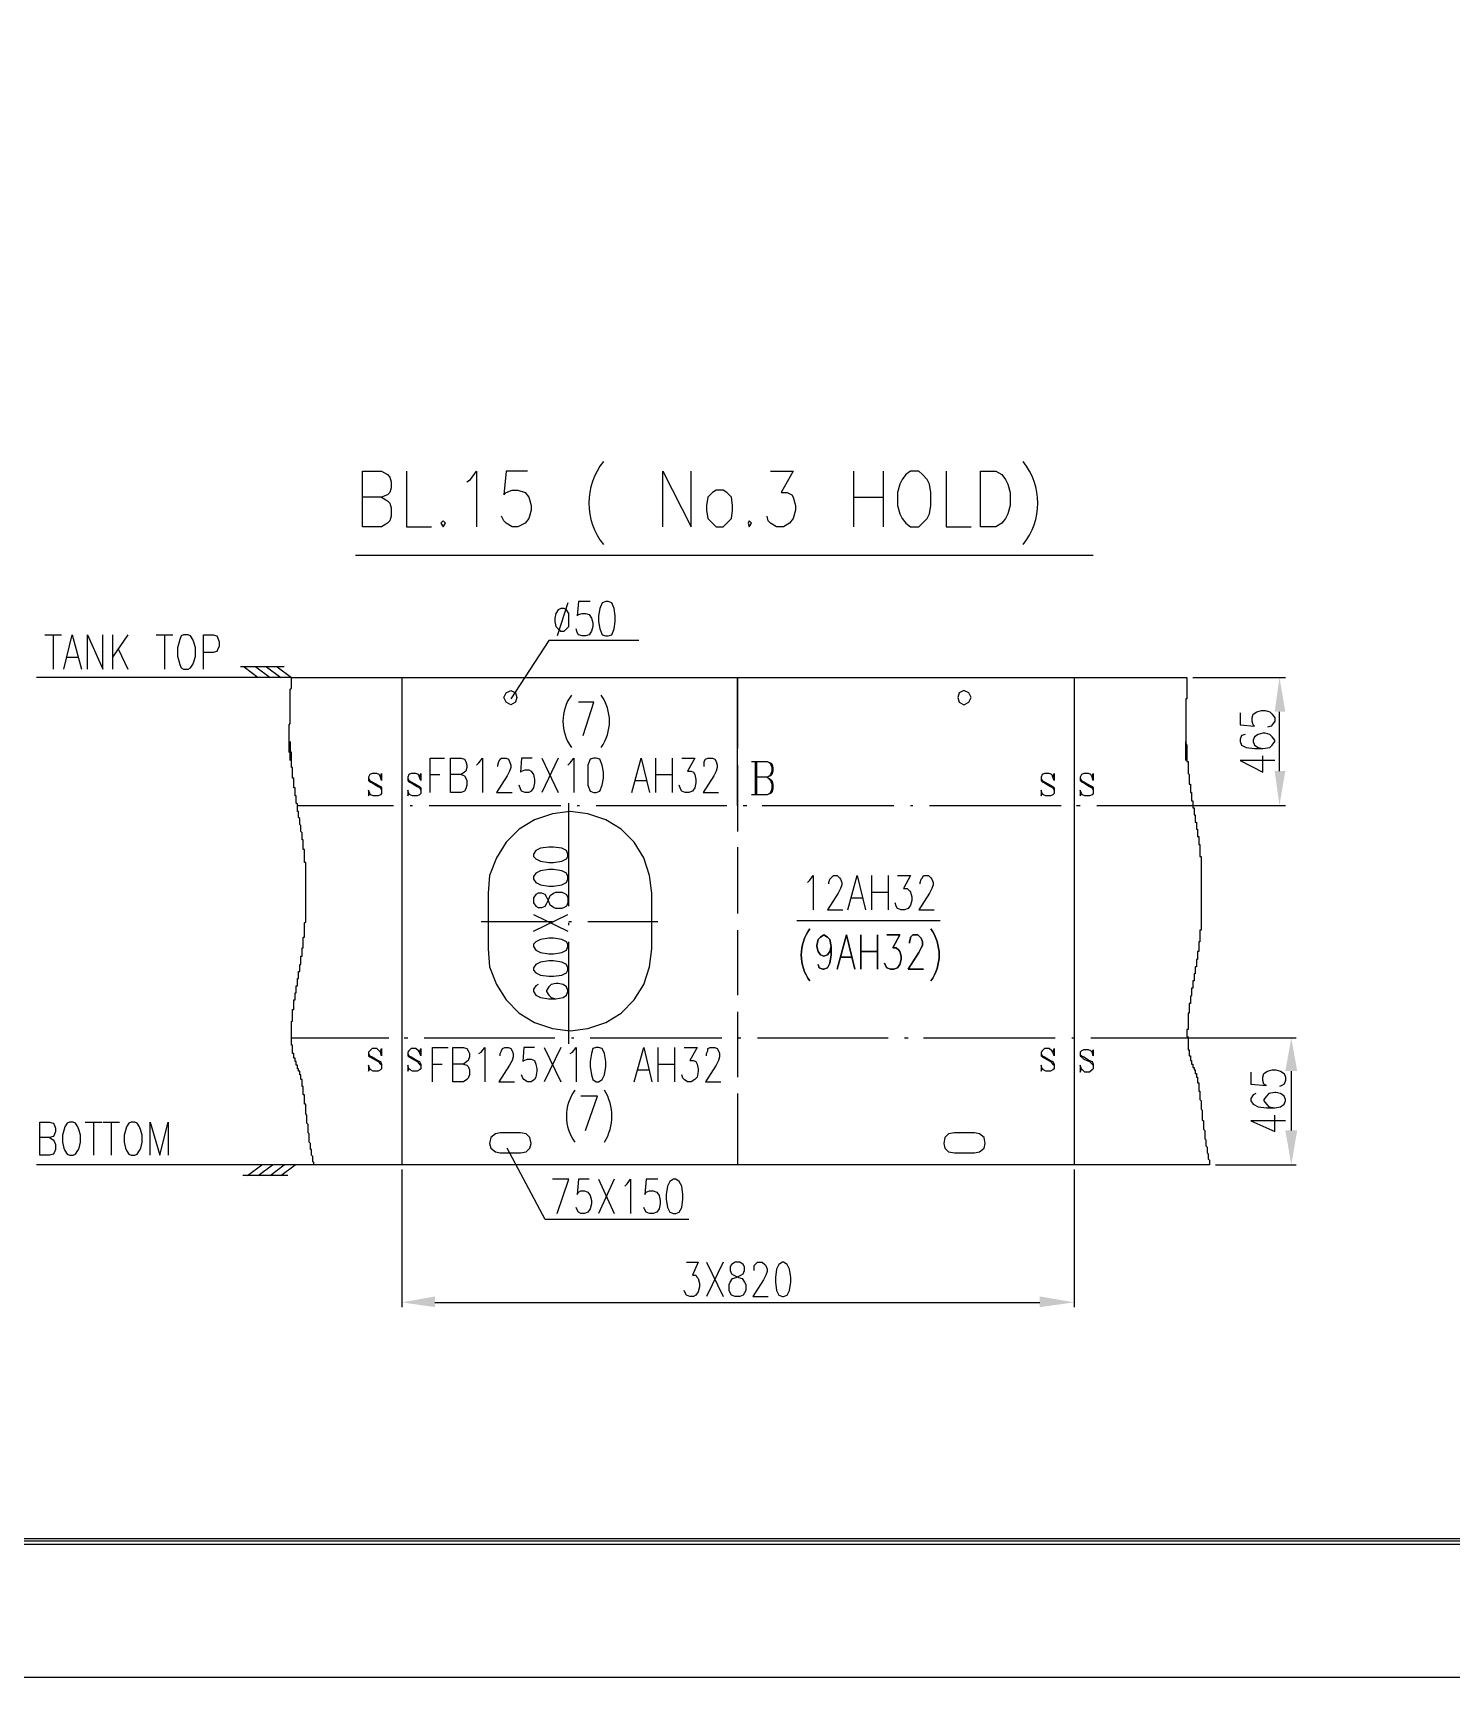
# Model space of a CAD drawing. Header units: millimetres. Extents: x 0.6 to 49, y 0.3 to 23.1.
# Drawn here: x 24.119 to 28.105, y 0.28 to 4.902 of the extents above; entities that cross this region are included whole.
import ezdxf

# ---------------------------------------------------------------- set-up
doc = ezdxf.new("R2010")
doc.units = ezdxf.units.MM
doc.layers.add('PDF_Geometry', color=7, linetype='Continuous')
doc.layers.add('PDF_Solid Fills', color=7, linetype='Continuous')

msp = doc.modelspace()

# ---------------------------------------------------------------- linework, layer by layer
at = {"layer": 'PDF_Geometry', "lineweight": 25}
for points in [[(0.6028, 23.1), (0.6028, 0.28), (49.0494, 0.28), (49.0494, 23.1)], [(1.5528, 22.7267), (1.5528, 0.6533), (48.6761, 0.6533), (48.6761, 22.7267)], [(26.5861, 3.67), (26.5728, 3.66), (26.5628, 3.6467), (26.5561, 3.6333), (26.5494, 3.61), (26.5494, 3.5733), (26.5561, 3.55), (26.5628, 3.5367), (26.5728, 3.5233), (26.5861, 3.5133), (26.6094, 3.5133), (26.6194, 3.5233), (26.6328, 3.5367), (26.6394, 3.55), (26.6428, 3.5733), (26.6428, 3.61), (26.6394, 3.6333), (26.6328, 3.6467), (26.6194, 3.66), (26.6094, 3.67)], [(26.7828, 3.5133), (26.7828, 3.67), (26.8261, 3.67), (26.8428, 3.66), (26.8528, 3.6467), (26.8594, 3.6333), (26.8661, 3.61), (26.8661, 3.5733), (26.8594, 3.55), (26.8528, 3.5367), (26.8428, 3.5233), (26.8261, 3.5133)], [(26.0394, 3.6167), (26.0294, 3.61), (26.0161, 3.5967), (26.0128, 3.5733), (26.0128, 3.56), (26.0161, 3.5367), (26.0294, 3.5233), (26.0394, 3.5133), (26.0594, 3.5133), (26.0694, 3.5233), (26.0828, 3.5367), (26.0861, 3.56), (26.0861, 3.5733), (26.0828, 3.5967), (26.0694, 3.61), (26.0594, 3.6167)], [(25.2728, 3.53), (25.2661, 3.5233), (25.2728, 3.5133), (25.2794, 3.5233)], [(26.1328, 3.53), (26.1294, 3.5233), (26.1328, 3.5133), (26.1394, 3.5233)], [(25.6028, 3.2833), (25.5961, 3.28), (25.5894, 3.27), (25.5861, 3.2567), (25.5861, 3.2467), (25.5894, 3.2333), (25.5961, 3.2267), (25.6028, 3.22), (25.6128, 3.22), (25.6194, 3.2267), (25.6261, 3.2333), (25.6261, 3.27), (25.6194, 3.28), (25.6128, 3.2833)], [(25.7294, 3.3033), (25.7194, 3.3), (25.7128, 3.2833), (25.7094, 3.2633), (25.7094, 3.2467), (25.7128, 3.2267), (25.7194, 3.21), (25.7294, 3.2067), (25.7361, 3.2067), (25.7461, 3.21), (25.7528, 3.2267), (25.7561, 3.2467), (25.7561, 3.2633), (25.7528, 3.2833), (25.7461, 3.3), (25.7361, 3.3033)], [(24.5428, 3.21), (24.5361, 3.2067), (24.5328, 3.1967), (24.5294, 3.1867), (24.5261, 3.1733), (24.5261, 3.15), (24.5294, 3.1367), (24.5328, 3.1267), (24.5361, 3.1167), (24.5428, 3.1133), (24.5561, 3.1133), (24.5628, 3.1167), (24.5694, 3.1267), (24.5728, 3.1367), (24.5761, 3.15), (24.5761, 3.1733), (24.5728, 3.1867), (24.5694, 3.1967), (24.5628, 3.2067), (24.5561, 3.21)], [(25.4428, 3.0333), (25.4494, 3.0467), (25.4628, 3.0533), (25.4761, 3.0467), (25.4794, 3.0333), (25.4761, 3.02), (25.4628, 3.0133), (25.4494, 3.02)], [(26.7561, 3.0333), (26.7494, 3.0467), (26.7361, 3.0533), (26.7228, 3.0467), (26.7194, 3.0333), (26.7228, 3.02), (26.7361, 3.0133), (26.7494, 3.02)], [(25.6961, 2.8633), (25.6861, 2.86), (25.6794, 2.8433), (25.6794, 2.7867), (25.6861, 2.77), (25.6961, 2.7667), (25.7028, 2.7667), (25.7128, 2.77), (25.7194, 2.7867), (25.7228, 2.8067), (25.7228, 2.8233), (25.7194, 2.8433), (25.7128, 2.86), (25.7028, 2.8633)], [(25.8594, 2.4833), (25.8528, 2.5333), (25.8361, 2.5833), (25.8094, 2.6267), (25.7728, 2.6633), (25.7294, 2.69), (25.6794, 2.7067), (25.6294, 2.7133), (25.5794, 2.7067), (25.5294, 2.69), (25.4861, 2.6633), (25.4494, 2.6267), (25.4228, 2.5833), (25.4028, 2.5333), (25.3994, 2.4833), (25.3994, 2.3267), (25.4028, 2.2767), (25.4228, 2.2267), (25.4494, 2.1833), (25.4861, 2.1467), (25.5294, 2.12), (25.5794, 2.1033), (25.6294, 2.0967), (25.6794, 2.1033), (25.7294, 2.12), (25.7728, 2.1467), (25.8094, 2.1833), (25.8361, 2.2267), (25.8528, 2.2767), (25.8594, 2.3267)], [(25.5261, 2.5867), (25.5328, 2.58), (25.5461, 2.5733), (25.5694, 2.57), (25.5828, 2.57), (25.6061, 2.5733), (25.6194, 2.58), (25.6228, 2.5867), (25.6228, 2.5933), (25.6194, 2.6033), (25.6061, 2.61), (25.5828, 2.6133), (25.5694, 2.6133), (25.5461, 2.61), (25.5328, 2.6033), (25.5261, 2.5933)], [(25.5261, 2.5233), (25.5328, 2.5133), (25.5461, 2.5067), (25.5694, 2.5033), (25.5828, 2.5033), (25.6061, 2.5067), (25.6194, 2.5133), (25.6228, 2.5233), (25.6228, 2.53), (25.6194, 2.54), (25.6061, 2.5467), (25.5828, 2.55), (25.5694, 2.55), (25.5461, 2.5467), (25.5328, 2.54), (25.5261, 2.53)], [(25.5261, 2.4567), (25.5328, 2.4467), (25.5394, 2.4433), (25.5494, 2.4433), (25.5594, 2.4467), (25.5628, 2.4533), (25.5694, 2.4667), (25.5728, 2.4767), (25.5828, 2.4833), (25.5894, 2.4867), (25.6061, 2.4867), (25.6128, 2.4833), (25.6194, 2.48), (25.6228, 2.47), (25.6228, 2.4567), (25.6194, 2.4467), (25.6128, 2.4433), (25.6061, 2.44), (25.5894, 2.44), (25.5828, 2.4433), (25.5728, 2.45), (25.5694, 2.46), (25.5628, 2.4733), (25.5594, 2.48), (25.5494, 2.4833), (25.5394, 2.4833), (25.5328, 2.48), (25.5261, 2.47)], [(26.3261, 2.2833), (26.3294, 2.2733), (26.3394, 2.27), (26.3428, 2.27), (26.3528, 2.2733), (26.3594, 2.2867), (26.3628, 2.31), (26.3628, 2.3333), (26.3594, 2.3533), (26.3528, 2.36), (26.3428, 2.3667), (26.3328, 2.36), (26.3261, 2.3533), (26.3228, 2.3367), (26.3228, 2.3333), (26.3261, 2.32), (26.3328, 2.31), (26.3428, 2.3067), (26.3528, 2.31), (26.3594, 2.32), (26.3628, 2.3333), (26.3594, 2.32), (26.3528, 2.31), (26.3428, 2.3067), (26.3328, 2.31), (26.3261, 2.32), (26.3228, 2.3333), (26.3228, 2.3367), (26.3261, 2.3533), (26.3328, 2.36), (26.3428, 2.3667), (26.3528, 2.36), (26.3594, 2.3533), (26.3628, 2.3333), (26.3628, 2.31), (26.3594, 2.2867), (26.3528, 2.2733), (26.3428, 2.27), (26.3394, 2.27), (26.3294, 2.2733)], [(26.4294, 2.27), (26.4061, 2.3667), (26.3794, 2.27), (26.4061, 2.3667)], [(26.4461, 2.27), (26.4461, 2.3667)], [(26.4928, 2.27), (26.4928, 2.3667)], [(26.5128, 2.2867), (26.5161, 2.28), (26.5194, 2.2733), (26.5294, 2.27), (26.5394, 2.27), (26.5494, 2.2733), (26.5561, 2.2833), (26.5594, 2.2967), (26.5594, 2.3067), (26.5561, 2.32), (26.5528, 2.3233), (26.5461, 2.33), (26.5361, 2.33), (26.5561, 2.3667), (26.5194, 2.3667), (26.5561, 2.3667), (26.5361, 2.33), (26.5461, 2.33), (26.5528, 2.3233), (26.5561, 2.32), (26.5594, 2.3067), (26.5594, 2.2967), (26.5561, 2.2833), (26.5494, 2.2733), (26.5394, 2.27), (26.5294, 2.27), (26.5194, 2.2733), (26.5161, 2.28)], [(26.6228, 2.27), (26.5794, 2.27), (26.6094, 2.3167), (26.6161, 2.33), (26.6194, 2.3367), (26.6194, 2.3467), (26.6161, 2.3567), (26.6128, 2.36), (26.6061, 2.3667), (26.5928, 2.3667), (26.5861, 2.36), (26.5861, 2.3567), (26.5828, 2.3467), (26.5828, 2.3433), (26.5828, 2.3467), (26.5861, 2.3567), (26.5861, 2.36), (26.5928, 2.3667), (26.6061, 2.3667), (26.6128, 2.36), (26.6161, 2.3567), (26.6194, 2.3467), (26.6194, 2.3367), (26.6161, 2.33), (26.6094, 2.3167), (26.5794, 2.27)], [(25.5261, 2.3333), (25.5328, 2.3233), (25.5461, 2.3167), (25.5694, 2.3133), (25.5828, 2.3133), (25.6061, 2.3167), (25.6194, 2.3233), (25.6228, 2.3333), (25.6228, 2.34), (25.6194, 2.3467), (25.6061, 2.3533), (25.5828, 2.3567), (25.5694, 2.3567), (25.5461, 2.3533), (25.5328, 2.3467), (25.5261, 2.34)], [(26.4928, 2.32), (26.4461, 2.32)], [(25.5261, 2.2667), (25.5328, 2.26), (25.5461, 2.2533), (25.5694, 2.25), (25.5828, 2.25), (25.6061, 2.2533), (25.6194, 2.26), (25.6228, 2.2667), (25.6228, 2.2733), (25.6194, 2.2833), (25.6061, 2.29), (25.5828, 2.2933), (25.5694, 2.2933), (25.5461, 2.29), (25.5328, 2.2833), (25.5261, 2.2733)], [(26.4228, 2.3033), (26.3894, 2.3033)], [(25.7028, 2.05), (25.6928, 2.0467), (25.6894, 2.0333), (25.6861, 2.01), (25.6861, 1.9967), (25.6894, 1.9733), (25.6928, 1.96), (25.7028, 1.9533), (25.7094, 1.9533), (25.7194, 1.96), (25.7261, 1.9733), (25.7294, 1.9967), (25.7294, 2.01), (25.7261, 2.0333), (25.7194, 2.0467), (25.7094, 2.05)], [(24.2228, 1.84), (24.2161, 1.8367), (24.2094, 1.8267), (24.2061, 1.8167), (24.2028, 1.8033), (24.2028, 1.7833), (24.2061, 1.7667), (24.2094, 1.76), (24.2161, 1.75), (24.2228, 1.7467), (24.2328, 1.7467), (24.2394, 1.75), (24.2461, 1.76), (24.2494, 1.7667), (24.2528, 1.7833), (24.2528, 1.8033), (24.2494, 1.8167), (24.2461, 1.8267), (24.2394, 1.8367), (24.2328, 1.84)], [(24.3961, 1.84), (24.3894, 1.8367), (24.3828, 1.8267), (24.3794, 1.8167), (24.3761, 1.8033), (24.3761, 1.7833), (24.3794, 1.7667), (24.3828, 1.76), (24.3894, 1.75), (24.3961, 1.7467), (24.4061, 1.7467), (24.4128, 1.75), (24.4194, 1.76), (24.4228, 1.7667), (24.4261, 1.7833), (24.4261, 1.8033), (24.4228, 1.8167), (24.4194, 1.8267), (24.4128, 1.8367), (24.4061, 1.84)], [(25.4894, 1.7533), (25.5061, 1.7567), (25.5161, 1.7667), (25.5194, 1.78), (25.5161, 1.7967), (25.5061, 1.8067), (25.4894, 1.81), (25.4328, 1.81), (25.4194, 1.8067), (25.4061, 1.7967), (25.4028, 1.78), (25.4061, 1.7667), (25.4194, 1.7567), (25.4328, 1.7533)], [(26.7661, 1.7533), (26.7794, 1.7567), (26.7928, 1.7667), (26.7961, 1.78), (26.7928, 1.7967), (26.7794, 1.8067), (26.7661, 1.81), (26.7094, 1.81), (26.6928, 1.8067), (26.6828, 1.7967), (26.6794, 1.78), (26.6828, 1.7667), (26.6928, 1.7567), (26.7094, 1.7533)], [(25.9194, 1.68), (25.9094, 1.6733), (25.9028, 1.66), (25.8994, 1.6367), (25.8994, 1.6233), (25.9028, 1.6), (25.9094, 1.5867), (25.9194, 1.5833), (25.9261, 1.5833), (25.9361, 1.5867), (25.9428, 1.6), (25.9461, 1.6233), (25.9461, 1.6367), (25.9428, 1.66), (25.9361, 1.6733), (25.9261, 1.68)], [(26.0928, 1.4467), (26.0828, 1.44), (26.0794, 1.4333), (26.0794, 1.4233), (26.0828, 1.4133), (26.0894, 1.41), (26.1028, 1.4033), (26.1128, 1.4), (26.1194, 1.39), (26.1228, 1.3833), (26.1228, 1.3667), (26.1194, 1.36), (26.1161, 1.3533), (26.1061, 1.35), (26.0928, 1.35), (26.0828, 1.3533), (26.0794, 1.36), (26.0761, 1.3667), (26.0761, 1.3833), (26.0794, 1.39), (26.0861, 1.4), (26.0961, 1.4033), (26.1094, 1.41), (26.1161, 1.4133), (26.1194, 1.4233), (26.1194, 1.4333), (26.1161, 1.44), (26.1061, 1.4467)], [(26.2261, 1.4467), (26.2161, 1.44), (26.2094, 1.4267), (26.2061, 1.4033), (26.2061, 1.39), (26.2094, 1.3667), (26.2161, 1.3533), (26.2261, 1.35), (26.2294, 1.35), (26.2394, 1.3533), (26.2461, 1.3667), (26.2494, 1.39), (26.2494, 1.4033), (26.2461, 1.4267), (26.2394, 1.44), (26.2294, 1.4467)]]:
    msp.add_lwpolyline(points, close=True, dxfattribs=at)
for points in [[(48.6661, 0.6633), (48.6661, 22.7167), (1.5628, 22.7167), (1.5628, 0.6633), (48.6761, 0.6633)], [(48.6594, 0.67), (48.6594, 22.71), (1.5694, 22.71), (1.5694, 0.67), (48.6761, 0.67)], [(25.0994, 3.5967), (25.1161, 3.5867), (25.1228, 3.58), (25.1261, 3.5667), (25.1261, 3.5433), (25.1228, 3.53), (25.1161, 3.5233), (25.0994, 3.5133), (25.0461, 3.5133), (25.0461, 3.67), (25.0994, 3.67), (25.1161, 3.66), (25.1228, 3.6533), (25.1261, 3.64), (25.1261, 3.6233), (25.1228, 3.61), (25.1161, 3.6033), (25.0994, 3.5967), (25.0461, 3.5967)], [(25.1694, 3.67), (25.1694, 3.5133), (25.2394, 3.5133)], [(25.3394, 3.64), (25.3494, 3.6467), (25.3661, 3.67), (25.3661, 3.5133)], [(25.5094, 3.67), (25.4494, 3.67), (25.4428, 3.6033), (25.4494, 3.61), (25.4661, 3.6167), (25.4828, 3.6167), (25.5028, 3.61), (25.5128, 3.5967), (25.5194, 3.5733), (25.5194, 3.56), (25.5128, 3.5367), (25.5028, 3.5233), (25.4828, 3.5133), (25.4661, 3.5133), (25.4494, 3.5233), (25.4428, 3.53), (25.4361, 3.5433)], [(25.8894, 3.5133), (25.8894, 3.67), (25.9694, 3.5133), (25.9694, 3.67)], [(26.1928, 3.67), (26.2561, 3.67), (26.2228, 3.61), (26.2394, 3.61), (26.2528, 3.6033), (26.2561, 3.5967), (26.2628, 3.5733), (26.2628, 3.56), (26.2561, 3.5367), (26.2461, 3.5233), (26.2294, 3.5133), (26.2094, 3.5133), (26.1928, 3.5233), (26.1861, 3.53), (26.1828, 3.5433)], [(26.4261, 3.67), (26.4261, 3.5133)], [(26.5094, 3.67), (26.5094, 3.5133)], [(26.6861, 3.67), (26.6861, 3.5133), (26.7561, 3.5133)], [(26.4261, 3.5967), (26.5094, 3.5967)], [(25.0261, 3.4333), (27.0994, 3.4333)], [(25.6228, 3.3), (25.5928, 3.2067)], [(25.6861, 3.3033), (25.6528, 3.3033), (25.6494, 3.2633), (25.6528, 3.2667), (25.6628, 3.27), (25.6728, 3.27), (25.6828, 3.2667), (25.6894, 3.2567), (25.6928, 3.2433), (25.6928, 3.2333), (25.6894, 3.22), (25.6828, 3.21), (25.6728, 3.2067), (25.6628, 3.2067), (25.6528, 3.21), (25.6494, 3.2167), (25.6461, 3.2267)], [(24.1528, 3.21), (24.1994, 3.21)], [(24.1761, 3.21), (24.1761, 3.1133)], [(24.2061, 3.1133), (24.2294, 3.21), (24.2561, 3.1133)], [(24.2728, 3.1133), (24.2728, 3.21), (24.3161, 3.1133), (24.3161, 3.21)], [(24.3428, 3.21), (24.3428, 3.1133)], [(24.3861, 3.21), (24.3428, 3.1467)], [(24.4661, 3.21), (24.5128, 3.21)], [(24.4894, 3.21), (24.4894, 3.1133)], [(24.5994, 3.1133), (24.5994, 3.21), (24.6261, 3.21), (24.6361, 3.2067), (24.6394, 3.2), (24.6428, 3.19), (24.6428, 3.1767), (24.6394, 3.17), (24.6361, 3.1633), (24.6261, 3.16), (24.5994, 3.16)], [(25.8228, 3.1933), (25.5694, 3.1933), (25.4628, 3.03)], [(24.2128, 3.1467), (24.2461, 3.1467)], [(24.3594, 3.17), (24.3861, 3.1133)], [(24.8061, 3.12), (24.8461, 3.09), (27.3628, 3.09), (27.3628, 3.03), (27.3594, 3.03), (27.3594, 2.99), (27.3594, 2.9867), (27.3594, 2.8567), (27.3594, 2.86), (27.3594, 2.91), (27.3594, 2.9067), (27.3594, 2.9033), (27.3628, 2.9), (27.3628, 2.8533), (27.3661, 2.8533), (27.3661, 2.82), (27.3694, 2.8167), (27.3694, 2.79), (27.3728, 2.79), (27.3728, 2.7667), (27.3761, 2.7667), (27.3761, 2.7633), (27.3761, 2.7433), (27.3794, 2.7433), (27.3794, 2.7233), (27.3828, 2.7233), (27.3828, 2.7033), (27.3861, 2.7033), (27.3861, 2.69), (27.3861, 2.6867), (27.3861, 2.6833), (27.3894, 2.6833), (27.3894, 2.6633), (27.3928, 2.6633), (27.3928, 2.6433), (27.3961, 2.6433), (27.3961, 2.62), (27.3994, 2.62), (27.3994, 2.5867), (27.4028, 2.5867), (27.4028, 2.58), (27.4028, 2.49), (27.4028, 2.4867), (27.4028, 2.38), (27.3994, 2.38), (27.3994, 2.3533), (27.3994, 2.3467), (27.3961, 2.3467), (27.3961, 2.32), (27.3928, 2.32), (27.3928, 2.2967), (27.3894, 2.2967), (27.3894, 2.2767), (27.3861, 2.2767), (27.3861, 2.2733), (27.3861, 2.2567), (27.3828, 2.2567), (27.3828, 2.2367), (27.3794, 2.2367), (27.3794, 2.22), (27.3794, 2.2167), (27.3761, 2.2167), (27.3761, 2.1967), (27.3728, 2.1933), (27.3728, 2.1733), (27.3694, 2.1733), (27.3694, 2.1467), (27.3661, 2.1467), (27.3661, 2.14), (27.3661, 2.1367), (27.3661, 2.1), (27.3628, 2.1), (27.3628, 2.0967), (27.3628, 2.08), (27.3661, 2.08), (27.3661, 2.0433), (27.3694, 2.0433), (27.3694, 2.0267), (27.3728, 2.0267), (27.3728, 2.0167), (27.3728, 2.0133), (27.3761, 2.0133), (27.3761, 2.01), (27.3761, 2.0033), (27.3794, 2.0033), (27.3794, 1.9933), (27.3828, 1.9933), (27.3828, 1.9867), (27.3861, 1.9867), (27.3861, 1.9833), (27.3861, 1.9767), (27.3894, 1.9767), (27.3894, 1.9667), (27.3928, 1.9667), (27.3928, 1.95), (27.3961, 1.95), (27.3961, 1.9267), (27.3994, 1.9267), (27.3994, 1.9133), (27.3994, 1.91), (27.3994, 1.9033), (27.4028, 1.9), (27.4028, 1.8767), (27.4061, 1.8733), (27.4061, 1.8467), (27.4094, 1.8433), (27.4094, 1.82), (27.4128, 1.8167), (27.4128, 1.7933), (27.4161, 1.79), (27.4161, 1.7733), (27.4194, 1.77), (27.4194, 1.7533), (27.4228, 1.75), (27.4228, 1.7367), (27.4261, 1.7333), (27.4261, 1.72), (24.9094, 1.72), (24.1294, 1.72)], [(24.8261, 3.12), (24.7028, 3.12)], [(24.7128, 3.12), (24.7528, 3.09)], [(24.7461, 3.12), (24.7861, 3.09)], [(24.7761, 3.12), (24.8161, 3.09)], [(24.9094, 1.72), (24.9094, 1.7267), (24.9061, 1.73), (24.9061, 1.7433), (24.9028, 1.7467), (24.9028, 1.7633), (24.8994, 1.7633), (24.8994, 1.78), (24.8961, 1.7833), (24.8961, 1.8067), (24.8928, 1.81), (24.8928, 1.8333), (24.8894, 1.8367), (24.8894, 1.86), (24.8861, 1.8633), (24.8861, 1.89), (24.8828, 1.89), (24.8828, 1.91), (24.8828, 1.9133), (24.8828, 1.9167), (24.8794, 1.9167), (24.8794, 1.94), (24.8761, 1.94), (24.8761, 1.96), (24.8728, 1.96), (24.8728, 1.9733), (24.8694, 1.9733), (24.8694, 1.9833), (24.8661, 1.9833), (24.8661, 1.9867), (24.8661, 1.99), (24.8628, 1.99), (24.8628, 2), (24.8594, 2), (24.8594, 2.01), (24.8561, 2.01), (24.8561, 2.0133), (24.8561, 2.0167), (24.8561, 2.02), (24.8528, 2.02), (24.8528, 2.0333), (24.8494, 2.0333), (24.8494, 2.0567), (24.8461, 2.0567), (24.8461, 2.0967), (24.8461, 2.1233), (24.8494, 2.1233), (24.8494, 2.1367), (24.8494, 2.14), (24.8494, 2.1567), (24.8528, 2.1567), (24.8528, 2.1833), (24.8561, 2.1833), (24.8561, 2.2033), (24.8594, 2.2033), (24.8594, 2.22), (24.8594, 2.2233), (24.8628, 2.2233), (24.8628, 2.2433), (24.8661, 2.2433), (24.8661, 2.2633), (24.8694, 2.2633), (24.8694, 2.27), (24.8694, 2.2733), (24.8694, 2.2833), (24.8728, 2.2833), (24.8728, 2.3067), (24.8761, 2.3067), (24.8761, 2.33), (24.8794, 2.33), (24.8794, 2.3533), (24.8794, 2.36), (24.8828, 2.36), (24.8828, 2.4), (24.8861, 2.4033), (24.8861, 2.49), (24.8861, 2.4933), (24.8861, 2.57), (24.8828, 2.57), (24.8828, 2.58), (24.8828, 2.6067), (24.8794, 2.6067), (24.8794, 2.6333), (24.8761, 2.6333), (24.8761, 2.6533), (24.8728, 2.6567), (24.8728, 2.6733), (24.8694, 2.6767), (24.8694, 2.68), (24.8694, 2.6833), (24.8694, 2.6933), (24.8661, 2.6967), (24.8661, 2.7133), (24.8628, 2.7133), (24.8628, 2.7333), (24.8594, 2.7367), (24.8594, 2.7567), (24.8561, 2.7567), (24.8561, 2.7667), (24.8561, 2.78), (24.8528, 2.78), (24.8528, 2.8067), (24.8494, 2.8067), (24.8494, 2.8367), (24.8461, 2.8367), (24.8461, 2.88), (24.8428, 2.88), (24.8428, 2.9067), (24.8428, 2.91), (24.8428, 2.86), (24.8428, 2.8567), (24.8428, 2.8767), (24.8394, 2.88), (24.8394, 2.9567), (24.8428, 2.96), (24.8428, 2.9833), (24.8428, 2.9867), (24.8428, 3.0567), (24.8461, 3.06), (24.8461, 3.09), (24.1294, 3.09)], [(25.1561, 3.09), (25.1561, 1.72)], [(26.0994, 2.73), (26.0994, 3.09), (26.0994, 2.89)], [(27.0461, 3.09), (27.0461, 1.72)], [(27.3794, 3.09), (27.6394, 3.09)], [(25.6661, 2.9267), (25.6961, 3.02), (25.6528, 3.02)], [(27.5128, 2.99), (27.5128, 2.9567), (27.5528, 2.9533), (27.5494, 2.9567), (27.5461, 2.9667), (27.5461, 2.9767), (27.5494, 2.9867), (27.5594, 2.9933), (27.5728, 2.9967), (27.5828, 2.9967), (27.5961, 2.9933), (27.6028, 2.9867), (27.6094, 2.9767), (27.6094, 2.9667), (27.6028, 2.9567), (27.5994, 2.9533), (27.5894, 2.95)], [(27.6228, 2.8267), (27.6228, 2.9933)], [(27.5261, 2.93), (27.5161, 2.9267), (27.5128, 2.9167), (27.5128, 2.91), (27.5161, 2.9), (27.5294, 2.8933), (27.5528, 2.89), (27.5761, 2.89), (27.5961, 2.8933), (27.6028, 2.9), (27.6094, 2.91), (27.6094, 2.9133), (27.6028, 2.9233), (27.5961, 2.93), (27.5828, 2.9333), (27.5761, 2.9333), (27.5628, 2.93), (27.5528, 2.9233), (27.5494, 2.9133), (27.5494, 2.91), (27.5528, 2.9), (27.5628, 2.8933), (27.5761, 2.89)], [(27.6094, 2.8567), (27.5128, 2.8567), (27.5761, 2.8233), (27.5761, 2.87)], [(25.0961, 2.81), (25.0994, 2.82), (25.0994, 2.8), (25.0961, 2.81), (25.0928, 2.8167), (25.0861, 2.82), (25.0728, 2.82), (25.0661, 2.8167), (25.0628, 2.81), (25.0628, 2.8), (25.0661, 2.7967), (25.0728, 2.7933), (25.0894, 2.7833), (25.0961, 2.78), (25.0994, 2.7733)], [(25.2061, 2.81), (25.2094, 2.82), (25.2094, 2.8), (25.2061, 2.81), (25.2028, 2.8167), (25.1961, 2.82), (25.1828, 2.82), (25.1761, 2.8167), (25.1728, 2.81), (25.1728, 2.8), (25.1761, 2.7967), (25.1828, 2.7933), (25.1994, 2.7833), (25.2061, 2.78), (25.2094, 2.7733)], [(25.2361, 2.7667), (25.2361, 2.8633), (25.2761, 2.8633)], [(25.3228, 2.8167), (25.3328, 2.8133), (25.3361, 2.8067), (25.3394, 2.8), (25.3394, 2.7867), (25.3361, 2.7767), (25.3328, 2.77), (25.3228, 2.7667), (25.2928, 2.7667), (25.2928, 2.8633), (25.3228, 2.8633), (25.3328, 2.86), (25.3361, 2.8533), (25.3394, 2.8433), (25.3394, 2.8367), (25.3361, 2.8267), (25.3328, 2.8233), (25.3228, 2.8167), (25.2928, 2.8167)], [(25.3661, 2.8433), (25.3728, 2.85), (25.3828, 2.8633), (25.3828, 2.7667)], [(25.4261, 2.84), (25.4261, 2.8433), (25.4294, 2.8533), (25.4328, 2.86), (25.4361, 2.8633), (25.4494, 2.8633), (25.4561, 2.86), (25.4594, 2.8533), (25.4628, 2.8433), (25.4628, 2.8367), (25.4594, 2.8267), (25.4528, 2.8133), (25.4228, 2.7667), (25.4661, 2.7667)], [(25.5228, 2.8633), (25.4928, 2.8633), (25.4894, 2.8233), (25.4928, 2.8267), (25.5028, 2.83), (25.5128, 2.83), (25.5194, 2.8267), (25.5261, 2.8167), (25.5294, 2.8033), (25.5294, 2.7933), (25.5261, 2.78), (25.5194, 2.77), (25.5128, 2.7667), (25.5028, 2.7667), (25.4928, 2.77), (25.4894, 2.7767), (25.4861, 2.7867)], [(25.5494, 2.8633), (25.5961, 2.7667)], [(25.5961, 2.8633), (25.5494, 2.7667)], [(25.6228, 2.8433), (25.6294, 2.85), (25.6394, 2.8633), (25.6394, 2.7667)], [(25.8028, 2.7667), (25.8294, 2.8633), (25.8528, 2.7667)], [(25.8694, 2.8633), (25.8694, 2.7667)], [(25.9161, 2.8633), (25.9161, 2.7667)], [(25.9428, 2.8633), (25.9794, 2.8633), (25.9594, 2.8267), (25.9694, 2.8267), (25.9761, 2.8233), (25.9794, 2.8167), (25.9828, 2.8033), (25.9828, 2.7933), (25.9794, 2.78), (25.9728, 2.77), (25.9628, 2.7667), (25.9528, 2.7667), (25.9428, 2.77), (25.9394, 2.7767), (25.9361, 2.7867)], [(26.0061, 2.84), (26.0061, 2.8533), (26.0094, 2.86), (26.0161, 2.8633), (26.0294, 2.8633), (26.0361, 2.86), (26.0394, 2.8533), (26.0428, 2.8433), (26.0428, 2.8367), (26.0394, 2.8267), (26.0328, 2.8133), (26.0028, 2.7667), (26.0461, 2.7667)], [(26.0994, 2.8433), (26.0994, 2.6567)], [(26.1394, 2.8533), (26.1828, 2.8533), (26.1928, 2.85), (26.1961, 2.8467), (26.1994, 2.8367), (26.1994, 2.8267), (26.1961, 2.8167), (26.1928, 2.8133), (26.1828, 2.81), (26.1928, 2.8033), (26.1961, 2.8), (26.1994, 2.79), (26.1994, 2.7767), (26.1961, 2.7667), (26.1928, 2.7633), (26.1828, 2.76), (26.1394, 2.76)], [(26.1494, 2.8533), (26.1494, 2.76)], [(26.1528, 2.8533), (26.1528, 2.76)], [(26.1828, 2.8533), (26.1894, 2.85), (26.1928, 2.8467), (26.1961, 2.8367), (26.1961, 2.8267), (26.1928, 2.8167), (26.1894, 2.8133), (26.1828, 2.81), (26.1528, 2.81)], [(26.9861, 2.81), (26.9894, 2.82), (26.9894, 2.8), (26.9861, 2.81), (26.9828, 2.8167), (26.9761, 2.82), (26.9628, 2.82), (26.9561, 2.8167), (26.9528, 2.81), (26.9528, 2.8), (26.9561, 2.7967), (26.9628, 2.7933), (26.9794, 2.7833), (26.9861, 2.78), (26.9894, 2.7733)], [(27.0961, 2.81), (27.0994, 2.82), (27.0994, 2.8), (27.0961, 2.81), (27.0928, 2.8167), (27.0861, 2.82), (27.0728, 2.82), (27.0661, 2.8167), (27.0628, 2.81), (27.0628, 2.8), (27.0661, 2.7967), (27.0728, 2.7933), (27.0894, 2.7833), (27.0961, 2.78), (27.0994, 2.7733)], [(25.0628, 2.8067), (25.0661, 2.8), (25.0728, 2.7967), (25.0894, 2.7867), (25.0961, 2.7833), (25.0994, 2.78), (25.0994, 2.7633), (25.0961, 2.76), (25.0894, 2.7567), (25.0761, 2.7567), (25.0694, 2.76), (25.0661, 2.7633), (25.0628, 2.7733), (25.0628, 2.7567), (25.0661, 2.7633)], [(25.1728, 2.8067), (25.1761, 2.8), (25.1828, 2.7967), (25.1994, 2.7867), (25.2061, 2.7833), (25.2094, 2.78), (25.2094, 2.7633), (25.2061, 2.76), (25.1994, 2.7567), (25.1861, 2.7567), (25.1794, 2.76), (25.1761, 2.7633), (25.1728, 2.7733), (25.1728, 2.7567), (25.1761, 2.7633)], [(25.2361, 2.8167), (25.2628, 2.8167)], [(25.8128, 2.8), (25.8428, 2.8)], [(25.8694, 2.8167), (25.9161, 2.8167)], [(26.1828, 2.81), (26.1894, 2.8033), (26.1928, 2.8), (26.1961, 2.79), (26.1961, 2.7767), (26.1928, 2.7667), (26.1894, 2.7633), (26.1828, 2.76)], [(26.9528, 2.8067), (26.9561, 2.8), (26.9628, 2.7967), (26.9794, 2.7867), (26.9861, 2.7833), (26.9894, 2.78), (26.9894, 2.7633), (26.9861, 2.76), (26.9794, 2.7567), (26.9661, 2.7567), (26.9594, 2.76), (26.9561, 2.7633), (26.9528, 2.7733), (26.9528, 2.7567), (26.9561, 2.7633)], [(27.0628, 2.8067), (27.0661, 2.8), (27.0728, 2.7967), (27.0894, 2.7867), (27.0961, 2.7833), (27.0994, 2.78), (27.0994, 2.7633), (27.0961, 2.76), (27.0894, 2.7567), (27.0761, 2.7567), (27.0694, 2.76), (27.0661, 2.7633), (27.0628, 2.7733), (27.0628, 2.7567), (27.0661, 2.7633)], [(24.8628, 2.73), (25.1328, 2.73)], [(25.1794, 2.73), (25.1861, 2.73)], [(25.2328, 2.73), (25.6028, 2.73)], [(25.6261, 2.4467), (25.6261, 2.7367)], [(25.6494, 2.73), (25.6561, 2.73)], [(25.7028, 2.73), (26.0694, 2.73)], [(26.1161, 2.73), (26.1261, 2.73)], [(26.1694, 2.73), (26.5394, 2.73)], [(26.5861, 2.73), (26.5928, 2.73)], [(26.6394, 2.73), (27.0094, 2.73)], [(27.0528, 2.73), (27.0628, 2.73)], [(27.1094, 2.73), (27.3794, 2.73)], [(27.3461, 2.73), (27.6394, 2.73)], [(26.0994, 2.6133), (26.0994, 2.4267)], [(26.2961, 2.5133), (26.3028, 2.52), (26.3128, 2.5333), (26.3128, 2.4367)], [(26.3561, 2.51), (26.3561, 2.5133), (26.3594, 2.5233), (26.3628, 2.5267), (26.3694, 2.5333), (26.3794, 2.5333), (26.3861, 2.5267), (26.3894, 2.5233), (26.3928, 2.5133), (26.3928, 2.5067), (26.3894, 2.4967), (26.3828, 2.4833), (26.3528, 2.4367), (26.3961, 2.4367)], [(26.4094, 2.4367), (26.4361, 2.5333), (26.4594, 2.4367)], [(26.4761, 2.5333), (26.4761, 2.4367)], [(26.5228, 2.5333), (26.5228, 2.4367)], [(26.5494, 2.5333), (26.5861, 2.5333), (26.5661, 2.4967), (26.5761, 2.4967), (26.5828, 2.49), (26.5861, 2.4867), (26.5894, 2.4733), (26.5894, 2.4633), (26.5861, 2.45), (26.5794, 2.44), (26.5694, 2.4367), (26.5594, 2.4367), (26.5494, 2.44), (26.5461, 2.4467), (26.5428, 2.4567)], [(26.6128, 2.51), (26.6128, 2.5133), (26.6161, 2.5233), (26.6194, 2.5267), (26.6228, 2.5333), (26.6361, 2.5333), (26.6428, 2.5267), (26.6461, 2.5233), (26.6494, 2.5133), (26.6494, 2.5067), (26.6461, 2.4967), (26.6394, 2.4833), (26.6094, 2.4367), (26.6528, 2.4367)], [(26.4194, 2.47), (26.4528, 2.47)], [(26.4761, 2.4867), (26.5228, 2.4867)], [(25.5794, 2.4033), (25.3794, 2.4033)], [(25.5261, 2.3767), (25.6228, 2.4233)], [(25.5261, 2.4233), (25.6228, 2.3767)], [(25.6328, 2.4033), (25.6261, 2.4033)], [(25.8761, 2.4033), (25.6794, 2.4033)], [(26.2661, 2.4067), (26.6694, 2.4067)], [(25.6261, 2.3933), (25.6261, 2.4)], [(26.0994, 2.38), (26.0994, 2.1967)], [(25.6261, 2.06), (25.6261, 2.3467)], [(25.5394, 2.2267), (25.5328, 2.2233), (25.5261, 2.2133), (25.5261, 2.2067), (25.5328, 2.1967), (25.5461, 2.19), (25.5694, 2.1867), (25.5894, 2.1867), (25.6094, 2.19), (25.6194, 2.1967), (25.6228, 2.2067), (25.6228, 2.21), (25.6194, 2.22), (25.6094, 2.2267), (25.5961, 2.23), (25.5894, 2.23), (25.5761, 2.2267), (25.5694, 2.22), (25.5628, 2.21), (25.5628, 2.2067), (25.5694, 2.1967), (25.5761, 2.19), (25.5894, 2.1867)], [(26.0994, 2.15), (26.0994, 1.9667)], [(24.8461, 2.0767), (25.1194, 2.0767)], [(25.0961, 2.0367), (25.0994, 2.0467), (25.0994, 2.0267), (25.0961, 2.0367), (25.0928, 2.04), (25.0861, 2.0467), (25.0728, 2.0467), (25.0661, 2.04), (25.0628, 2.0367), (25.0628, 2.0267), (25.0661, 2.0233), (25.0728, 2.02), (25.0894, 2.01), (25.0961, 2.0033), (25.0994, 2)], [(25.1628, 2.0767), (25.1728, 2.0767)], [(25.2061, 2.0367), (25.2094, 2.0467), (25.2094, 2.0267), (25.2061, 2.0367), (25.2028, 2.04), (25.1961, 2.0467), (25.1828, 2.0467), (25.1761, 2.04), (25.1728, 2.0367), (25.1728, 2.0267), (25.1761, 2.0233), (25.1828, 2.02), (25.1994, 2.01), (25.2061, 2.0033), (25.2094, 2)], [(25.2194, 2.0767), (25.5861, 2.0767)], [(25.2428, 1.9533), (25.2428, 2.05), (25.2861, 2.05)], [(25.3294, 2.0033), (25.3394, 2), (25.3428, 1.9967), (25.3461, 1.9867), (25.3461, 1.9733), (25.3428, 1.9633), (25.3394, 1.96), (25.3294, 1.9533), (25.2994, 1.9533), (25.2994, 2.05), (25.3294, 2.05), (25.3394, 2.0467), (25.3428, 2.04), (25.3461, 2.0333), (25.3461, 2.0233), (25.3428, 2.0133), (25.3394, 2.01), (25.3294, 2.0033), (25.2994, 2.0033)], [(25.3728, 2.0333), (25.3794, 2.0367), (25.3894, 2.05), (25.3894, 1.9533)], [(25.4328, 2.0267), (25.4328, 2.0333), (25.4361, 2.04), (25.4394, 2.0467), (25.4461, 2.05), (25.4561, 2.05), (25.4628, 2.0467), (25.4661, 2.04), (25.4694, 2.0333), (25.4694, 2.0233), (25.4661, 2.0133), (25.4594, 2), (25.4294, 1.9533), (25.4728, 1.9533)], [(25.5294, 2.05), (25.4994, 2.05), (25.4961, 2.01), (25.4994, 2.0133), (25.5094, 2.0167), (25.5194, 2.0167), (25.5294, 2.0133), (25.5328, 2.0033), (25.5361, 1.99), (25.5361, 1.9833), (25.5328, 1.9667), (25.5294, 1.96), (25.5194, 1.9533), (25.5094, 1.9533), (25.4994, 1.96), (25.4961, 1.9633), (25.4928, 1.9733)], [(25.5561, 2.05), (25.6028, 1.9533)], [(25.6028, 2.05), (25.5561, 1.9533)], [(25.6294, 2.0333), (25.6361, 2.0367), (25.6461, 2.05), (25.6461, 1.9533)], [(25.6328, 2.0767), (25.6394, 2.0767)], [(25.6861, 2.0767), (26.0561, 2.0767)], [(25.8094, 1.9533), (25.8361, 2.05), (25.8594, 1.9533)], [(25.8761, 2.05), (25.8761, 1.9533)], [(25.9228, 2.05), (25.9228, 1.9533)], [(25.9494, 2.05), (25.9861, 2.05), (25.9661, 2.0133), (25.9761, 2.0133), (25.9828, 2.01), (25.9861, 2.0033), (25.9894, 1.99), (25.9894, 1.9833), (25.9861, 1.9667), (25.9794, 1.96), (25.9694, 1.9533), (25.9594, 1.9533), (25.9494, 1.96), (25.9461, 1.9633), (25.9428, 1.9733)], [(26.0128, 2.0267), (26.0128, 2.0333), (26.0161, 2.04), (26.0161, 2.0467), (26.0228, 2.05), (26.0361, 2.05), (26.0428, 2.0467), (26.0461, 2.04), (26.0494, 2.0333), (26.0494, 2.0233), (26.0461, 2.0133), (26.0394, 2), (26.0094, 1.9533), (26.0528, 1.9533)], [(26.1028, 2.0767), (26.1094, 2.0767)], [(26.1561, 2.0767), (26.5228, 2.0767)], [(26.5694, 2.0767), (26.5794, 2.0767)], [(26.6228, 2.0767), (26.9928, 2.0767)], [(26.9861, 2.0367), (26.9894, 2.0467), (26.9894, 2.0267), (26.9861, 2.0367), (26.9828, 2.04), (26.9761, 2.0467), (26.9628, 2.0467), (26.9561, 2.04), (26.9528, 2.0367), (26.9528, 2.0267), (26.9561, 2.0233), (26.9628, 2.02), (26.9794, 2.01), (26.9861, 2.0033), (26.9894, 2)], [(27.0394, 2.0767), (27.0461, 2.0767)], [(27.0961, 2.0367), (27.0994, 2.0433), (27.0994, 2.0267), (27.0961, 2.0367), (27.0928, 2.04), (27.0861, 2.0433), (27.0728, 2.0433), (27.0661, 2.04), (27.0628, 2.0367), (27.0628, 2.0267), (27.0661, 2.0233), (27.0728, 2.0167), (27.0894, 2.01), (27.0961, 2.0033), (27.0994, 2)], [(27.0928, 2.0767), (27.3661, 2.0767)], [(27.3361, 2.0767), (27.6694, 2.0767)], [(25.0628, 2.0333), (25.0661, 2.0267), (25.0728, 2.0233), (25.0894, 2.0133), (25.0961, 2.01), (25.0994, 2.0033), (25.0994, 1.99), (25.0961, 1.9867), (25.0894, 1.9833), (25.0761, 1.9833), (25.0694, 1.9867), (25.0661, 1.99), (25.0628, 2), (25.0628, 1.9833), (25.0661, 1.99)], [(25.1728, 2.0333), (25.1761, 2.0267), (25.1828, 2.0233), (25.1994, 2.0133), (25.2061, 2.01), (25.2094, 2.0033), (25.2094, 1.99), (25.2061, 1.9867), (25.1994, 1.9833), (25.1861, 1.9833), (25.1794, 1.9867), (25.1761, 1.99), (25.1728, 2), (25.1728, 1.9833), (25.1761, 1.99)], [(25.2428, 2.0033), (25.2694, 2.0033)], [(25.8761, 2.0033), (25.9228, 2.0033)], [(26.9528, 2.0333), (26.9561, 2.0267), (26.9628, 2.0233), (26.9794, 2.0133), (26.9861, 2.01), (26.9894, 2.0033), (26.9894, 1.99), (26.9861, 1.9867), (26.9794, 1.9833), (26.9661, 1.9833), (26.9594, 1.9867), (26.9561, 1.99), (26.9528, 2), (26.9528, 1.9833), (26.9561, 1.99)], [(27.0628, 2.03), (27.0661, 2.0267), (27.0728, 2.0233), (27.0894, 2.0133), (27.0961, 2.01), (27.0994, 2.0033), (27.0994, 1.99), (27.0961, 1.9867), (27.0894, 1.98), (27.0761, 1.98), (27.0694, 1.9867), (27.0661, 1.99), (27.0628, 2), (27.0628, 1.98), (27.0661, 1.99)], [(25.8194, 1.9867), (25.8528, 1.9867)], [(27.5428, 1.98), (27.5428, 1.9467), (27.5861, 1.9433), (27.5794, 1.9467), (27.5761, 1.9567), (27.5761, 1.9667), (27.5794, 1.9767), (27.5894, 1.9833), (27.6028, 1.9867), (27.6128, 1.9867), (27.6261, 1.9833), (27.6361, 1.9767), (27.6394, 1.9667), (27.6394, 1.9567), (27.6361, 1.9467), (27.6294, 1.9433), (27.6228, 1.94)], [(27.6561, 1.9833), (27.6561, 1.8167)], [(25.6728, 1.8167), (25.7061, 1.9133), (25.6594, 1.9133)], [(26.0994, 1.92), (26.0994, 1.72)], [(27.5561, 1.92), (27.5494, 1.9167), (27.5428, 1.9067), (27.5428, 1.9), (27.5494, 1.89), (27.5628, 1.8833), (27.5861, 1.88), (27.6094, 1.88), (27.6261, 1.8833), (27.6361, 1.89), (27.6394, 1.9), (27.6394, 1.9033), (27.6361, 1.9133), (27.6261, 1.92), (27.6128, 1.9233), (27.6094, 1.9233), (27.5928, 1.92), (27.5861, 1.9133), (27.5794, 1.9033), (27.5794, 1.9), (27.5861, 1.89), (27.5928, 1.8833), (27.6094, 1.88)], [(27.6394, 1.8433), (27.5428, 1.8433), (27.6094, 1.8133), (27.6094, 1.86)], [(24.1661, 1.7967), (24.1761, 1.79), (24.1794, 1.7867), (24.1828, 1.7767), (24.1828, 1.7633), (24.1794, 1.7533), (24.1761, 1.75), (24.1661, 1.7467), (24.1394, 1.7467), (24.1394, 1.84), (24.1661, 1.84), (24.1761, 1.8367), (24.1794, 1.8333), (24.1828, 1.8233), (24.1828, 1.8133), (24.1794, 1.8033), (24.1761, 1.8), (24.1661, 1.7967), (24.1394, 1.7967)], [(24.2661, 1.84), (24.3128, 1.84)], [(24.2894, 1.84), (24.2894, 1.7467)], [(24.3161, 1.84), (24.3628, 1.84)], [(24.3394, 1.84), (24.3394, 1.7467)], [(24.4494, 1.7467), (24.4494, 1.84), (24.4761, 1.7467), (24.4994, 1.84), (24.4994, 1.7467)], [(25.8494, 1.5667), (25.5594, 1.5667), (25.4528, 1.7667)], [(24.7228, 1.69), (24.7628, 1.72)], [(24.7528, 1.69), (24.7928, 1.72)], [(24.7861, 1.69), (24.8261, 1.72)], [(24.8161, 1.69), (24.8561, 1.72)], [(27.4428, 1.72), (27.6694, 1.72)], [(24.8361, 1.69), (24.7094, 1.69)], [(25.1561, 1.7067), (25.1561, 1.32)], [(25.5928, 1.5833), (25.6261, 1.68), (25.5794, 1.68)], [(25.6828, 1.68), (25.6528, 1.68), (25.6494, 1.6367), (25.6528, 1.6433), (25.6594, 1.6467), (25.6694, 1.6467), (25.6794, 1.6433), (25.6861, 1.6333), (25.6894, 1.62), (25.6894, 1.61), (25.6861, 1.5967), (25.6794, 1.5867), (25.6694, 1.5833), (25.6594, 1.5833), (25.6528, 1.5867), (25.6494, 1.5933), (25.6461, 1.6)], [(25.7094, 1.68), (25.7528, 1.5833)], [(25.7528, 1.68), (25.7094, 1.5833)], [(25.7828, 1.66), (25.7894, 1.6667), (25.7994, 1.68), (25.7994, 1.5833)], [(25.8761, 1.68), (25.8428, 1.68), (25.8394, 1.6367), (25.8428, 1.6433), (25.8528, 1.6467), (25.8628, 1.6467), (25.8728, 1.6433), (25.8794, 1.6333), (25.8828, 1.62), (25.8828, 1.61), (25.8794, 1.5967), (25.8728, 1.5867), (25.8628, 1.5833), (25.8528, 1.5833), (25.8428, 1.5867), (25.8394, 1.5933), (25.8361, 1.6)], [(27.0461, 1.7067), (27.0461, 1.32)], [(25.9628, 1.5667), (25.5594, 1.5667)], [(25.9561, 1.4467), (25.9894, 1.4467), (25.9728, 1.41), (25.9828, 1.41), (25.9861, 1.4033), (25.9894, 1.4), (25.9928, 1.3867), (25.9928, 1.3767), (25.9894, 1.3633), (25.9828, 1.3533), (25.9761, 1.35), (25.9661, 1.35), (25.9561, 1.3533), (25.9528, 1.36), (25.9494, 1.3667)], [(26.0128, 1.4467), (26.0594, 1.35)], [(26.0594, 1.4467), (26.0128, 1.35)], [(26.1461, 1.4233), (26.1461, 1.4367), (26.1494, 1.44), (26.1561, 1.4467), (26.1694, 1.4467), (26.1761, 1.44), (26.1794, 1.4367), (26.1828, 1.4267), (26.1828, 1.42), (26.1794, 1.41), (26.1728, 1.3967), (26.1428, 1.35), (26.1861, 1.35)], [(25.2494, 1.3333), (26.9494, 1.3333)]]:
    msp.add_lwpolyline(points, dxfattribs=at)
for points in [[(26.3028, 2.3833, 0.323638), (26.3028, 2.2367, -0.323638)], [(26.6428, 2.2367, 0.323638), (26.6428, 2.3833, -0.323638)]]:
    msp.add_lwpolyline(points, format="xyb", close=True, dxfattribs=at)
for centre, radius, start, end in [((25.8694, 3.58), 0.1874, 141.4993, 218.5007), ((26.7561, 3.58), 0.1874, 321.4993, 38.5007), ((25.7342, 2.9667), 0.1252, 144.1329, 215.8671), ((25.6147, 2.9667), 0.1252, 324.1329, 35.8671), ((25.7442, 1.8567), 0.1252, 144.1329, 215.8671), ((25.6042, 1.8567), 0.1423, 328.9787, 31.0213)]:
    msp.add_arc(centre, radius, start, end, dxfattribs=at)
at = {"layer": 'PDF_Solid Fills', "lineweight": 25, "transparency": 33554559}
for points in [[(27.6094, 2.9933), (27.6394, 2.9933), (27.6228, 3.09)], [(27.6094, 2.8267), (27.6394, 2.8267), (27.6228, 2.73)], [(27.6394, 1.9833), (27.6728, 1.9833), (27.6561, 2.0767)], [(27.6394, 1.8167), (27.6728, 1.8167), (27.6561, 1.72)], [(25.2494, 1.35), (25.2494, 1.32), (25.1561, 1.3333)], [(26.9494, 1.35), (26.9494, 1.32), (27.0461, 1.3333)]]:
    msp.add_solid(points, dxfattribs=at)

doc.saveas('drawing.dxf')
